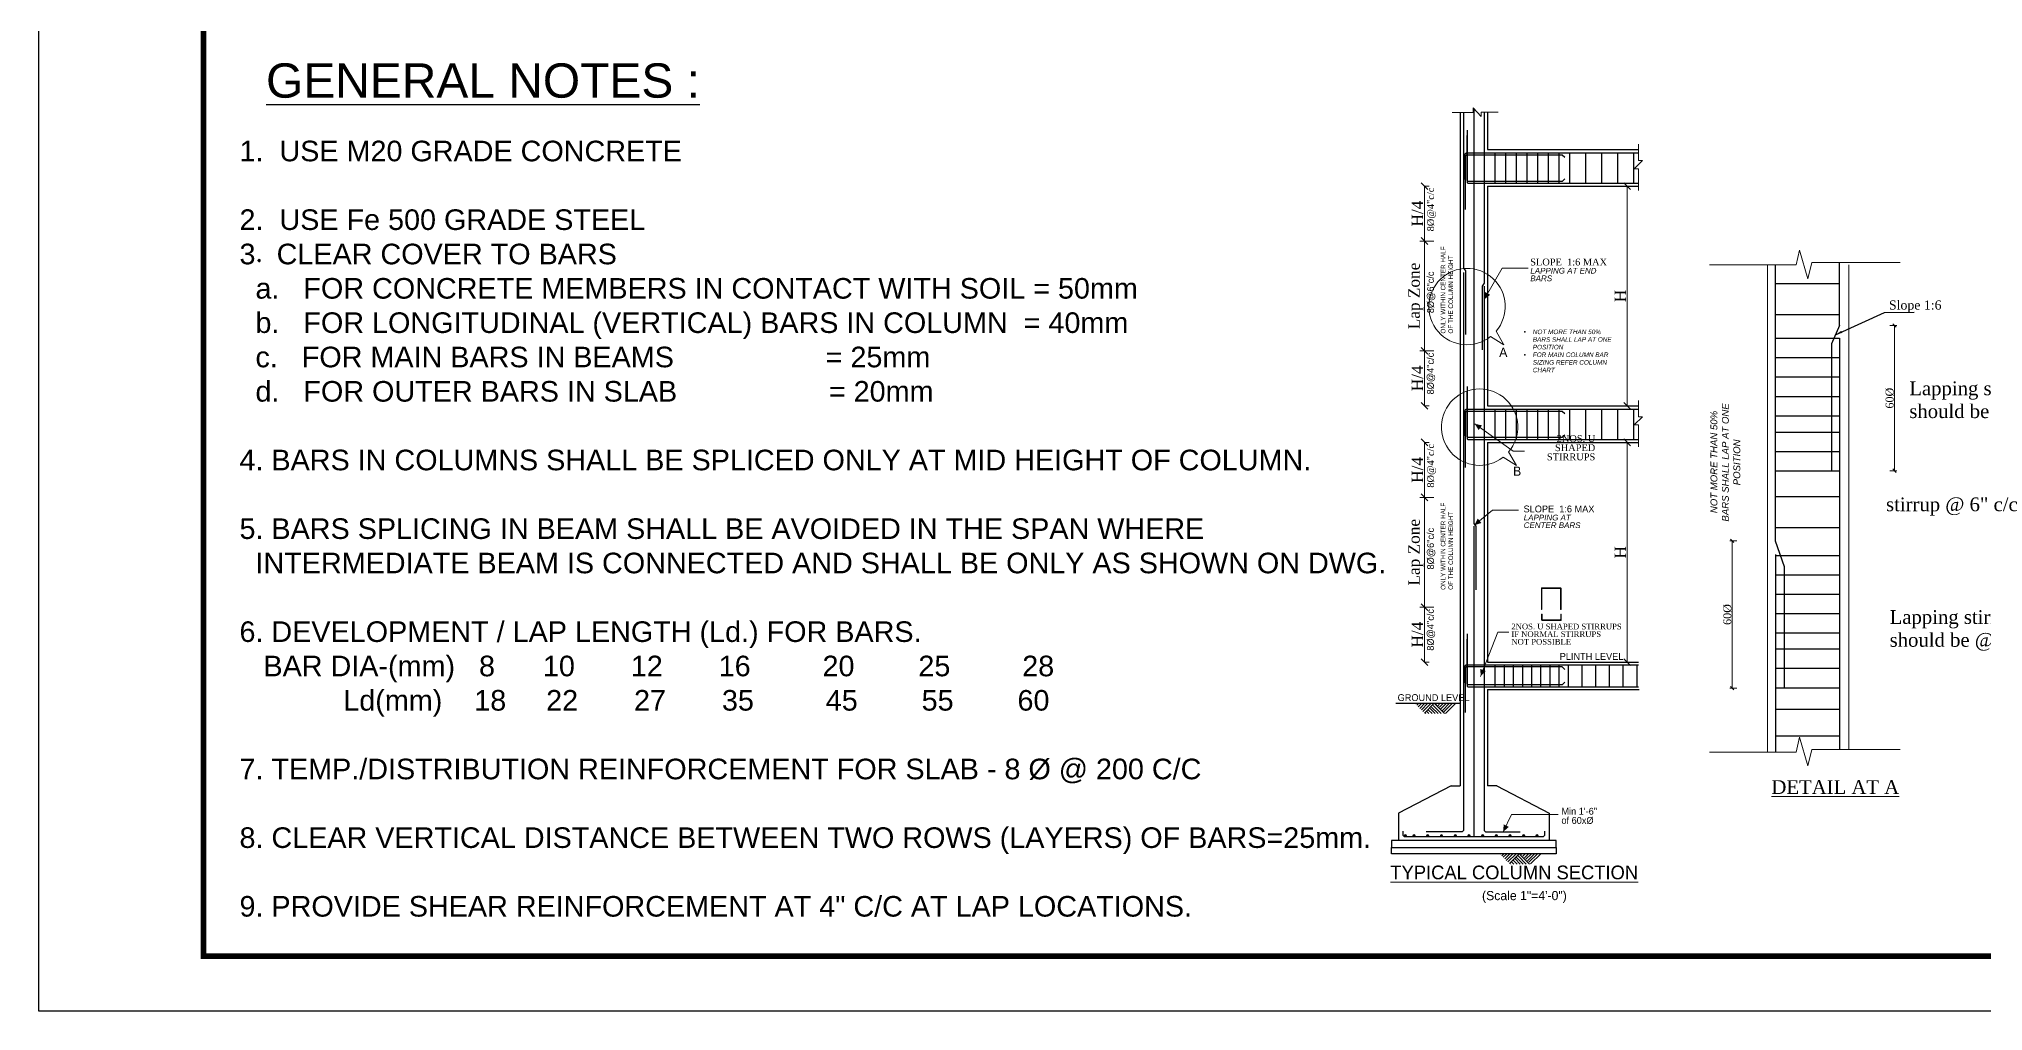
# Model space of a CAD drawing. Header units: inches. Extents: x -4737 to 13205, y 2479 to 13285.
# Drawn here: x 9824 to 11525, y 9074 to 9923 of the extents above; entities that cross this region are included whole.
import ezdxf

# ---------------------------------------------------------------- set-up
doc = ezdxf.new("R2010")
doc.units = ezdxf.units.IN
doc.header["$MEASUREMENT"] = 0
for name, color, linetype, lineweight in [('1', 7, 'Continuous', 13), ('2dimension', 4, 'Continuous', 13), ('hatch', 252, 'Continuous', 0), ('Main Bars', 254, 'Continuous', 30), ('stirrups', 7, 'Continuous', 25), ('Text', 7, 'Continuous', 13), ('TEXTT', 7, 'Continuous', 25), ('WALL', 12, 'Continuous', 30)]:
    doc.layers.add(name, color=color, linetype=linetype, lineweight=lineweight)
for name, color, linetype in [('1WALL', 1, 'Continuous'), ('Column & Beam', 143, 'Continuous'), ('TITLE', 7, 'Continuous')]:
    doc.layers.add(name, color=color, linetype=linetype)
doc.styles.add('Attic', font='ARIALN.TTF')
doc.styles.add('ordinary', font='arial.ttf')
doc.styles.add('samar', font='times.ttf')
doc.styles.get("Standard").update_dxf_attribs({"font": 'arial.ttf'})
doc.styles.add('Text', font='BKANT.TTF', dxfattribs={"height": 8})
doc.dimstyles.new('Attic 1-48', dxfattribs={"dimtxt": 5, "dimasz": 3, "dimexe": 2, "dimexo": 1, "dimgap": 0.5, "dimtad": 1, "dimdec": 0, "dimlfac": 0.5, "dimzin": 3, "dimdsep": 46, "dimlunit": 4, "dimtxsty": 'Attic', "dimblk": 'OBLIQUE', "dimcen": 0.09, "dimclrd": 250, "dimclre": 250, "dimadec": 0, "dimazin": 0, "dimtfac": 1, "dimtdec": 0, "dimtix": 1, "dimtmove": 1, "dimatfit": 2, "dimldrblk": 'Arrow 1', "dimfxl": 4, "dimfxlon": 1, "dimtolj": 1, "dimtzin": 0, "dimlwd": 13, "dimlwe": 13, "dimarcsym": 0})
doc.dimstyles.new('Attic 1-48in96', dxfattribs={"dimtxt": 7, "dimasz": 3, "dimexe": 2, "dimexo": 1, "dimgap": 0.5, "dimtad": 1, "dimdec": 0, "dimlfac": 0.5, "dimzin": 3, "dimdsep": 46, "dimlunit": 4, "dimtxsty": 'samar', "dimblk": 'OBLIQUE', "dimcen": 0.09, "dimclrd": 1, "dimclre": 1, "dimadec": 0, "dimazin": 0, "dimtfac": 1, "dimtdec": 0, "dimtix": 1, "dimtmove": 1, "dimatfit": 2, "dimldrblk": 'Arrow 1', "dimfxl": 4, "dimfxlon": 1, "dimtolj": 1, "dimtzin": 0, "dimlwd": 13, "dimlwe": 13, "dimarcsym": 0})
doc.dimstyles.get("Standard").update_dxf_attribs({"dimtxt": 12, "dimasz": 0.18, "dimexe": 6, "dimexo": 6, "dimgap": 6, "dimtad": 0, "dimtih": 1, "dimtoh": 1, "dimdec": 0, "dimzin": 0, "dimdsep": 46, "dimlunit": 3, "dimtxsty": 'Standard', "dimcen": 0.09, "dimadec": 0, "dimazin": 0, "dimtfac": 1, "dimtdec": 0, "dimtofl": 0, "dimtmove": 0, "dimatfit": 3, "dimfxl": 1, "dimtolj": 1, "dimtzin": 0, "dimarcsym": 0})
pattern_1 = [(45, (6841485.6991, 535974.5904), (-0.67351920908, 0.67351920908), [])]
pattern_2 = [(45, (6841448.5325, 536040.3126), (-0.67351920908, 0.67351920908), [])]

# ---------------------------------------------------------------- blocks, each defined once
blk = doc.blocks.new('_OBLIQUE')
at = {"color": 0, "linetype": 'ByBlock'}
blk.add_line((-0.5, -0.5), (0.5, 0.5), dxfattribs=at)
blk = doc.blocks.new('*D174')
at = {"layer": '1', "color": 250, "lineweight": 13, "ltscale": 0.1, "transparency": 16777216}
for p, q in [((65.06, 96), (59.06, 96)), ((61.06, 0), (61.06, 96)), ((65.06, 0), (59.06, 0))]:
    blk.add_line(p, q, dxfattribs=at)
at = {"layer": 'Defpoints', "color": 0, "ltscale": 0.1, "transparency": 16777216}
for p in [(61.06, 96), (68.07, 96), (68.07, 0)]:
    blk.add_point(p, dxfattribs=at)
at = {"layer": '1', "color": 250, "lineweight": 13, "ltscale": 0.1, "transparency": 16777216, "xscale": 3, "yscale": 3, "zscale": 3}
for p, rotation in [((61.06, 96), 90), ((61.06, 0), 270)]:
    blk.add_blockref('_OBLIQUE', p, dxfattribs=dict(at, rotation=rotation))
at = {"layer": '1', "color": 0, "ltscale": 0.1, "transparency": 16777216, "insert": (58.06, 48), "char_height": 5, "attachment_point": 5, "rotation": 90, "style": 'samar'}
blk.add_mtext('\\A1;H', dxfattribs=at)
blk = doc.blocks.new('Arrow 1')
at = {"layer": 'TEXTT'}
blk.add_hatch(color=256, dxfattribs=at).paths.add_polyline_path([(-1.01, 0.42), (-1.01, -0.42), (-0.01, 0)])
blk = doc.blocks.new('*D175')
at = {"layer": '1', "color": 250, "lineweight": 13, "ltscale": 0.1, "transparency": 16777216}
for p, q in [((-23.56, 72), (-29.56, 72)), ((-27.56, 24), (-27.56, 72)), ((-23.56, 24), (-29.56, 24))]:
    blk.add_line(p, q, dxfattribs=at)
at = {"layer": 'Defpoints', "color": 0, "ltscale": 0.1, "transparency": 16777216}
for p in [(-27.56, 72), (-15.62, 72), (-12, 24)]:
    blk.add_point(p, dxfattribs=at)
at = {"layer": '1', "color": 250, "lineweight": 13, "ltscale": 0.1, "transparency": 16777216, "xscale": 3, "yscale": 3, "zscale": 3}
for p, rotation in [((-27.56, 72), 90), ((-27.56, 24), 270)]:
    blk.add_blockref('_OBLIQUE', p, dxfattribs=dict(at, rotation=rotation))
at = {"layer": '1', "color": 0, "ltscale": 0.1, "transparency": 16777216, "insert": (-31.35, 48), "char_height": 5, "attachment_point": 5, "rotation": 90, "style": 'samar'}
blk.add_mtext('\\A1;Lap Zone', dxfattribs=at)
blk = doc.blocks.new('*D176')
at = {"layer": '1', "color": 250, "lineweight": 13, "ltscale": 0.1, "transparency": 16777216}
for p, q in [((-23.56, 24), (-29.56, 24)), ((-27.56, 0), (-27.56, 24)), ((-27.74, 0), (-25.56, 0))]:
    blk.add_line(p, q, dxfattribs=at)
at = {"layer": 'Defpoints', "color": 0, "ltscale": 0.1, "transparency": 16777216}
for p in [(-27.56, 24), (-12, 24), (-28.74, 0)]:
    blk.add_point(p, dxfattribs=at)
at = {"layer": '1', "color": 250, "lineweight": 13, "ltscale": 0.1, "transparency": 16777216, "xscale": 3, "yscale": 3, "zscale": 3}
for p, rotation in [((-27.56, 24), 90), ((-27.56, 0), 270)]:
    blk.add_blockref('_OBLIQUE', p, dxfattribs=dict(at, rotation=rotation))
at = {"layer": '1', "color": 0, "ltscale": 0.1, "transparency": 16777216, "insert": (-30.67, 12), "char_height": 5, "attachment_point": 5, "rotation": 90, "style": 'samar'}
blk.add_mtext('\\A1;H/4', dxfattribs=at)
blk = doc.blocks.new('*D177')
at = {"layer": '1', "color": 250, "lineweight": 13, "ltscale": 0.1, "transparency": 16777216}
for p, q in [((-27.74, 96), (-25.56, 96)), ((-27.56, 72), (-27.56, 96)), ((-23.56, 72), (-29.56, 72))]:
    blk.add_line(p, q, dxfattribs=at)
at = {"layer": 'Defpoints', "color": 0, "ltscale": 0.1, "transparency": 16777216}
for p in [(-28.74, 96), (-27.56, 96), (-15.62, 72)]:
    blk.add_point(p, dxfattribs=at)
at = {"layer": '1', "color": 250, "lineweight": 13, "ltscale": 0.1, "transparency": 16777216, "xscale": 3, "yscale": 3, "zscale": 3}
for p, rotation in [((-27.56, 96), 90), ((-27.56, 72), 270)]:
    blk.add_blockref('_OBLIQUE', p, dxfattribs=dict(at, rotation=rotation))
at = {"layer": '1', "color": 0, "ltscale": 0.1, "transparency": 16777216, "insert": (-30.67, 84), "char_height": 5, "attachment_point": 5, "rotation": 90, "style": 'samar'}
blk.add_mtext('\\A1;H/4', dxfattribs=at)
blk = doc.blocks.new('*D178')
at = {"layer": '1', "color": 250, "lineweight": 13, "ltscale": 0.1, "transparency": 16777216}
for p, q in [((65.04, -16), (59.06, -16)), ((61.06, -112), (61.06, -16)), ((64.21, -112), (59.06, -112))]:
    blk.add_line(p, q, dxfattribs=at)
at = {"layer": 'Defpoints', "color": 0, "ltscale": 0.1, "transparency": 16777216}
for p in [(61.06, -16), (66.04, -16), (65.21, -112)]:
    blk.add_point(p, dxfattribs=at)
at = {"layer": '1', "color": 250, "lineweight": 13, "ltscale": 0.1, "transparency": 16777216, "xscale": 3, "yscale": 3, "zscale": 3}
for p, rotation in [((61.06, -16), 90), ((61.06, -112), 270)]:
    blk.add_blockref('_OBLIQUE', p, dxfattribs=dict(at, rotation=rotation))
at = {"layer": '1', "color": 0, "ltscale": 0.1, "transparency": 16777216, "insert": (58.06, -64), "char_height": 5, "attachment_point": 5, "rotation": 90, "style": 'samar'}
blk.add_mtext('\\A1;H', dxfattribs=at)
blk = doc.blocks.new('*D179')
at = {"layer": '1', "color": 250, "lineweight": 13, "ltscale": 0.1, "transparency": 16777216}
for p, q in [((-23.56, -40), (-29.56, -40)), ((-27.56, -88), (-27.56, -40)), ((-23.56, -88), (-29.56, -88))]:
    blk.add_line(p, q, dxfattribs=at)
at = {"layer": 'Defpoints', "color": 0, "ltscale": 0.1, "transparency": 16777216}
for p in [(-27.56, -40), (-15.62, -40), (-12, -88)]:
    blk.add_point(p, dxfattribs=at)
at = {"layer": '1', "color": 250, "lineweight": 13, "ltscale": 0.1, "transparency": 16777216, "xscale": 3, "yscale": 3, "zscale": 3}
for p, rotation in [((-27.56, -40), 90), ((-27.56, -88), 270)]:
    blk.add_blockref('_OBLIQUE', p, dxfattribs=dict(at, rotation=rotation))
at = {"layer": '1', "color": 0, "ltscale": 0.1, "transparency": 16777216, "insert": (-31.35, -64), "char_height": 5, "attachment_point": 5, "rotation": 90, "style": 'samar'}
blk.add_mtext('\\A1;Lap Zone', dxfattribs=at)
blk = doc.blocks.new('*D180')
at = {"layer": '1', "color": 250, "lineweight": 13, "ltscale": 0.1, "transparency": 16777216}
for p, q in [((-23.56, -88), (-29.56, -88)), ((-27.56, -112), (-27.56, -88)), ((-27.74, -112), (-25.56, -112))]:
    blk.add_line(p, q, dxfattribs=at)
at = {"layer": 'Defpoints', "color": 0, "ltscale": 0.1, "transparency": 16777216}
for p in [(-27.56, -88), (-12, -88), (-28.74, -112)]:
    blk.add_point(p, dxfattribs=at)
at = {"layer": '1', "color": 250, "lineweight": 13, "ltscale": 0.1, "transparency": 16777216, "xscale": 3, "yscale": 3, "zscale": 3}
for p, rotation in [((-27.56, -88), 90), ((-27.56, -112), 270)]:
    blk.add_blockref('_OBLIQUE', p, dxfattribs=dict(at, rotation=rotation))
at = {"layer": '1', "color": 0, "ltscale": 0.1, "transparency": 16777216, "insert": (-30.67, -100), "char_height": 5, "attachment_point": 5, "rotation": 90, "style": 'samar'}
blk.add_mtext('\\A1;H/4', dxfattribs=at)
blk = doc.blocks.new('*D181')
at = {"layer": '1', "color": 250, "lineweight": 13, "ltscale": 0.1, "transparency": 16777216}
for p, q in [((-27.74, -16), (-25.56, -16)), ((-27.56, -40), (-27.56, -16)), ((-23.56, -40), (-29.56, -40))]:
    blk.add_line(p, q, dxfattribs=at)
at = {"layer": 'Defpoints', "color": 0, "ltscale": 0.1, "transparency": 16777216}
for p in [(-28.74, -16), (-27.56, -16), (-15.62, -40)]:
    blk.add_point(p, dxfattribs=at)
at = {"layer": '1', "color": 250, "lineweight": 13, "ltscale": 0.1, "transparency": 16777216, "xscale": 3, "yscale": 3, "zscale": 3}
for p, rotation in [((-27.56, -16), 90), ((-27.56, -40), 270)]:
    blk.add_blockref('_OBLIQUE', p, dxfattribs=dict(at, rotation=rotation))
at = {"layer": '1', "color": 0, "ltscale": 0.1, "transparency": 16777216, "insert": (-30.67, -28), "char_height": 5, "attachment_point": 5, "rotation": 90, "style": 'samar'}
blk.add_mtext('\\A1;H/4', dxfattribs=at)
blk = doc.blocks.new('ROD')
at = {"layer": 'hatch', "ltscale": 0.1}
h = blk.add_hatch(color=256, dxfattribs=at)
edge = h.paths.add_edge_path()
edge.add_arc((0, 13), 12.7, 0, 360)
at = {"layer": 'Defpoints', "ltscale": 0.1}
for p, q in [((13, 13), (-13, 13)), ((-9, 4), (9, 22)), ((-9, 22), (9, 4)), ((0, 25), (0, 0))]:
    blk.add_line(p, q, dxfattribs=at)
at = {"layer": 'hatch', "ltscale": 0.1}
blk.add_circle((0, 13), 12.7, dxfattribs=at)
blk = doc.blocks.new('*D284')
at = {"layer": 'Defpoints', "color": 0, "ltscale": 2, "transparency": 16777216}
for p in [(11342.8, 9484.7), (11305.1, 9356), (11350.6, 9356)]:
    blk.add_point(p, dxfattribs=at)
at = {"layer": 'stirrups', "color": 1, "lineweight": 13, "ltscale": 2, "transparency": 16777216}
for p, q in [((11309.1, 9484.7), (11303.1, 9484.7)), ((11305.1, 9484.7), (11305.1, 9356)), ((11309.1, 9356), (11303.1, 9356))]:
    blk.add_line(p, q, dxfattribs=at)
at = {"layer": 'stirrups', "color": 1, "lineweight": 13, "ltscale": 2, "transparency": 16777216, "xscale": 3, "yscale": 3, "zscale": 3}
for p, rotation in [((11305.1, 9484.7), 90), ((11305.1, 9356), 270)]:
    blk.add_blockref('_OBLIQUE', p, dxfattribs=dict(at, rotation=rotation))
at = {"layer": 'stirrups', "color": 0, "lineweight": -3, "ltscale": 2, "transparency": 16777216, "insert": (11301, 9420.4), "char_height": 7, "attachment_point": 5, "rotation": 90, "style": 'samar'}
blk.add_mtext('\\A1;60%%C', dxfattribs=at)
blk = doc.blocks.new('*D285')
at = {"layer": 'Defpoints', "color": 0, "ltscale": 2, "transparency": 16777216}
for p in [(11399, 9673), (11392, 9546.1), (11447.2, 9546.1)]:
    blk.add_point(p, dxfattribs=at)
at = {"layer": 'Main Bars', "color": 1, "lineweight": 13, "ltscale": 2, "transparency": 16777216}
for p, q in [((11443.2, 9673), (11449.2, 9673)), ((11447.2, 9673), (11447.2, 9546.1)), ((11443.2, 9546.1), (11449.2, 9546.1))]:
    blk.add_line(p, q, dxfattribs=at)
at = {"layer": 'Main Bars', "color": 1, "lineweight": 13, "ltscale": 2, "transparency": 16777216, "xscale": 3, "yscale": 3, "zscale": 3}
for p, rotation in [((11447.2, 9673), 90), ((11447.2, 9546.1), 270)]:
    blk.add_blockref('_OBLIQUE', p, dxfattribs=dict(at, rotation=rotation))
at = {"layer": 'Main Bars', "color": 0, "lineweight": -3, "ltscale": 2, "transparency": 16777216, "insert": (11443, 9609.5), "char_height": 7, "attachment_point": 5, "rotation": 90, "style": 'samar'}
blk.add_mtext('\\A1;60%%C', dxfattribs=at)
blk = doc.blocks.new('co1')
at = {"layer": '1'}
h = blk.add_hatch(dxfattribs=at)
h.set_pattern_fill('ANSI31', color=256, scale=0.3, style=0)
h.set_pattern_definition(pattern_2)
h.paths.add_polyline_path([(-22.84, -130), (-31.87, -130), (-27.36, -134.52)])
h = blk.add_hatch(dxfattribs=at)
h.set_pattern_fill('ANSI31', color=256, scale=0.3, angle=90, style=0)
h.set_pattern_definition([(135, (6841448.5325, 536040.3126), (-0.67351920908, -0.67351920908), [])])
h.paths.add_polyline_path([(-22.84, -130), (-27.36, -134.52), (-18.32, -134.52)])
h = blk.add_hatch(dxfattribs=at)
h.set_pattern_fill('ANSI31', color=256, scale=0.3, style=0)
h.set_pattern_definition(pattern_2)
h.paths.add_polyline_path([(-13.8, -130), (-22.84, -130), (-18.32, -134.52)])
h = blk.add_hatch(dxfattribs=at)
h.set_pattern_fill('ANSI31', color=256, scale=0.3, style=0)
h.set_pattern_definition(pattern_1)
h.paths.add_polyline_path([(14.33, -195.72), (5.29, -195.72), (9.81, -200.24)])
h = blk.add_hatch(dxfattribs=at)
h.set_pattern_fill('ANSI31', color=256, scale=0.3, angle=90, style=0)
h.set_pattern_definition([(135, (6841485.6991, 535974.5904), (-0.67351920908, -0.67351920908), [])])
h.paths.add_polyline_path([(14.33, -195.72), (9.81, -200.24), (18.85, -200.24)])
h = blk.add_hatch(dxfattribs=at)
h.set_pattern_fill('ANSI31', color=256, scale=0.3, style=0)
h.set_pattern_definition(pattern_1)
h.paths.add_polyline_path([(23.36, -195.72), (14.33, -195.72), (18.85, -200.24)])
for p, q in [((23.55, -88.94), (23.55, -79.83)), ((23.78, -79.6), (31.95, -79.6)), ((23.78, -88.94), (23.78, -80.07)), ((24.02, -79.83), (31.72, -79.83)), ((31.95, -80.07), (31.95, -88.94)), ((32.18, -79.83), (32.18, -88.94)), ((23.59, -91), (23.82, -91)), ((23.59, -91), (23.59, -93.52)), ((23.82, -91), (23.82, -93.28)), ((24.05, -93.52), (31.75, -93.52)), ((31.99, -91), (32.22, -91)), ((31.99, -91), (31.99, -93.28)), ((32.22, -91), (32.22, -93.52)), ((23.82, -93.75), (31.99, -93.75))]:
    blk.add_line(p, q)
for points in [[(4.66, 128.38), (-2.84, 128.38), (-2.84, 126.39), (-6.37, 130.15), (-6.37, 128.16), (-15.42, 128.16)], [(66.04, 94.13), (66.04, 103.62), (64.05, 103.62), (67.8, 107.15), (66.04, 107.15), (66.04, 114.33)], [(66.04, -17.87), (66.04, -8.38), (64.05, -8.38), (67.8, -4.85), (66.04, -4.85), (66.04, 2.33)]]:
    blk.add_lwpolyline(points)
for centre, radius, start, end in [((23.78, -79.83), 0.233, 90, 180), ((24.02, -80.07), 0.233, 90, 180), ((31.72, -80.07), 0.233, 0, 90), ((31.95, -79.83), 0.233, 0, 90), ((23.67, -88.94), 0.117, 180, 0), ((23.82, -93.52), 0.233, 180, 270), ((24.05, -93.28), 0.233, 180, 270), ((31.75, -93.28), 0.233, 270, 0), ((32.07, -88.94), 0.117, 180, 0), ((31.99, -93.52), 0.233, 270, 0)]:
    blk.add_arc(centre, radius, start, end)
at = {"layer": '1', "ltscale": 0.1}
for points in [[(1.32, 30.23), (7.15, 26.64), (3.74, 32.56, 19.828492), (1.32, 30.23)], [(6.78, -22.5), (12.62, -26.09), (9.21, -20.18, 19.828492), (6.78, -22.5)]]:
    blk.add_lwpolyline(points, format="xyb", dxfattribs=at)
at = {"layer": 'Column & Beam', "ltscale": 0.1}
for points in [[(-42, -193), (30, -193), (30, -190), (-42, -190)], [(-42, -193), (30, -193), (30, -195.72), (-42, -195.72)]]:
    blk.add_lwpolyline(points, close=True, dxfattribs=at)
at = {"layer": 'Main Bars'}
for p, q in [((-10.5, 58.28), (-10.5, -124)), ((-1.5, 52.29), (-1.5, -124)), ((-6, -52.61), (-6, -124)), ((-6, -123.71), (-6, -124)), ((-6, -124), (-6, -188.39))]:
    blk.add_line(p, q, dxfattribs=at)
for points in [[(-10.5, 128.16), (-10.5, 60.2), (-9.62, 58.97), (-9.62, 31.18)], [(-6, 129.75), (-6, -51.37), (-5.12, -52.61), (-5.12, -80.39)], [(-1.5, 128.38), (-1.5, 53.53), (-2.37, 52.29), (-2.37, 24.51)], [(-9.73, 98.59), (-9.73, 85.72)], [(-9.73, -13.41), (-9.73, -27.03)]]:
    blk.add_lwpolyline(points, dxfattribs=at)
for points in [[(-8.9, 120.45), (-8.9, 97.75, 0.414214), (-8.4, 97.25), (66.04, 97.25)], [(33.79, 99.2), (32.68, 98.09), (-8.4, 98.09, -0.414214), (-8.9, 98.59), (-8.9, 108), (-8.9, 118.07)], [(-9.73, 98.93), (-9.73, 110, -0.414214), (-9.23, 110.5), (66.04, 110.5)], [(33.79, 108.46), (32.68, 109.58), (-9.23, 109.58, 0.414214), (-9.73, 109.08), (-9.73, 98.59)], [(-8.9, 8.45), (-8.9, -14.25, 0.414214), (-8.4, -14.75), (66.04, -14.75)], [(33.79, -12.8), (32.68, -13.91), (-8.4, -13.91, -0.414214), (-8.9, -13.41), (-8.9, -4), (-8.9, 6.07)], [(-9.73, -13.07), (-9.73, -2, -0.414214), (-9.23, -1.5), (66.04, -1.5)], [(33.79, -3.54), (32.68, -2.42), (-9.23, -2.42, 0.414214), (-9.73, -2.92), (-9.73, -13.41)], [(-8.9, -99.64), (-8.9, -122.33, 0.414214), (-8.4, -122.83), (66.04, -122.83)], [(33.79, -120.8), (32.68, -121.91), (-8.4, -121.91, -0.414214), (-8.9, -121.41), (-8.9, -112), (-8.9, -101.93)], [(-9.73, -121.07), (-9.73, -113.67, -0.414214), (-9.23, -113.17), (66.04, -113.17)], [(33.79, -115.2), (32.68, -114.09), (-9.23, -114.09, 0.414214), (-9.73, -114.59), (-9.73, -124), (-9.73, -134.07)], [(-10.5, -124), (-10.5, -185.18, -0.414214), (-11.5, -186.18), (-26.8, -186.18)], [(-1.5, -124), (-1.5, -185.18, 0.414214), (-0.5, -186.18), (14.3, -186.18)], [(24.93, -185.84), (24.93, -187.39, -0.414214), (23.93, -188.39), (-35.93, -188.39, -0.414214), (-36.93, -187.39), (-36.93, -185.84)]]:
    blk.add_lwpolyline(points, format="xyb", dxfattribs=at)
at = {"layer": 'stirrups', "ltscale": 0.4}
for p, q in [((3.21, 110.5), (3.21, 97.25)), ((3.21, 110.5), (3.21, 97.25)), ((7.87, 110.5), (7.87, 97.25)), ((7.87, 110.5), (7.87, 97.25)), ((12.54, 110.5), (12.54, 97.25)), ((12.54, 110.5), (12.54, 97.25)), ((17.21, 110.5), (17.21, 97.25)), ((17.21, 110.5), (17.21, 97.25)), ((21.87, 110.5), (21.87, 97.25)), ((21.87, 110.5), (21.87, 97.25)), ((26.54, 110.5), (26.54, 97.25)), ((26.54, 110.5), (26.54, 97.25)), ((31.21, 110.5), (31.21, 97.25)), ((31.21, 110.5), (31.21, 97.25)), ((35.87, 110.5), (35.87, 97.25)), ((35.87, 110.5), (35.87, 97.25)), ((42.88, 110.5), (42.88, 97.25)), ((42.88, 110.5), (42.88, 97.25)), ((49.87, 110.5), (49.87, 97.25)), ((49.87, 110.5), (49.87, 97.25)), ((56.87, 110.5), (56.87, 97.25)), ((63.87, 110.5), (63.87, 97.25)), ((3.21, -1.5), (3.21, -14.75)), ((7.87, -1.5), (7.87, -14.75)), ((12.54, -1.5), (12.54, -14.75)), ((17.21, -1.5), (17.21, -14.75)), ((21.87, -1.5), (21.87, -14.75)), ((26.54, -1.5), (26.54, -14.75)), ((31.21, -1.5), (31.21, -14.75)), ((35.87, -1.5), (35.87, -14.75)), ((42.88, -1.5), (42.88, -14.75)), ((49.87, -1.5), (49.87, -14.75)), ((56.87, -1.5), (56.87, -14.75)), ((63.87, -1.5), (63.87, -14.75)), ((3.21, -113.17), (3.21, -122.83)), ((7.21, -113.17), (7.21, -122.83)), ((11.21, -113.17), (11.21, -122.83)), ((15.21, -113.17), (15.21, -122.83)), ((19.21, -113.17), (19.21, -122.83)), ((23.21, -113.17), (23.21, -122.83)), ((27.21, -113.17), (27.21, -122.83)), ((31.21, -113.17), (31.21, -122.83)), ((35.21, -113.17), (35.21, -122.83)), ((41.21, -113.17), (41.21, -122.83)), ((47.21, -113.17), (47.21, -122.83)), ((53.21, -113.17), (53.21, -122.83)), ((59.21, -113.17), (59.21, -122.83)), ((65.21, -113.17), (65.21, -122.83))]:
    blk.add_line(p, q, dxfattribs=at)
at = {"layer": 'WALL'}
for p, q in [((-12, 128.16), (-12, -166)), ((0, 128.38), (0, 112)), ((0, 112), (66.04, 112)), ((0, 96), (0, 0)), ((0, 96), (66.04, 96)), ((0, 0), (52.21, 0)), ((0, 0), (66.04, 0)), ((0, -16), (0, -112)), ((0, -16), (52.21, -16)), ((0, -16), (66.04, -16)), ((0, -16), (66.04, -16)), ((0, -112), (66.04, -112)), ((0, -124), (66.26, -124)), ((0, -124), (0, -166)), ((-40.09, -130), (-12, -130)), ((-15.97, -166), (-39, -178)), ((-15.97, -166), (-12, -166)), ((3.98, -166), (0, -166)), ((3.98, -166), (27, -178)), ((-39, -178), (-39, -190)), ((27, -178), (27, -190))]:
    blk.add_line(p, q, dxfattribs=at)
at = {"layer": '1', "ltscale": 0.1, "xscale": 0.03937007874015748, "yscale": 0.03937007874015748, "zscale": 0.03937007874015748}
for p in [(-36.01, -188.39), (-32.15, -188.39), (-26.15, -188.39), (-20.15, -188.39), (-14.15, -188.39), (-8.15, -188.39), (-2.15, -188.39), (3.85, -188.39), (9.85, -188.39), (15.85, -188.39), (21.64, -188.39)]:
    blk.add_blockref('ROD', p, dxfattribs=at)
at = {"ltscale": 0.4, "attachment_point": 1, "rotation": 90, "style": 'Text'}
for s, insert, char_height, width in [('ONLY WITHIN CENTER HALF\\POF THE COLUMN HEIGHT ', (-20.45, 31.58), 2, 39.5834), ('8%%C@6"c/c', (-26.45, 40.47), 3, 4.6579), ('8%%C@4"c/c', (-26.51, 4.99), 3, 4.6579), ('ONLY WITHIN CENTER HALF\\POF THE COLUMN HEIGHT ', (-20.45, -80.42), 2, 39.5834), ('8%%C@6"c/c', (-26.45, -71.53), 3, 4.6579), ('8%%C@4"c/c', (-26.51, -107.01), 3, 4.6579)]:
    blk.add_mtext(s, dxfattribs=dict(at, insert=insert, char_height=char_height, width=width))
at = {"ltscale": 0.4, "line_spacing_factor": 0.8, "style": 'samar'}
for s, insert, char_height, width, attachment_point in [('{\\fArial|b0|i1|c0|p34;LAPPING AT END BARS}', (18.72, 60.29), 2.5, 29.9102, 1), ('2NOS. U SHAPED STIRRUPS', (47.1, -23.85), 3, 30.1044, 9), ('{\\fArial|b0|i1|c0|p34;LAPPING AT CENTER BARS}', (15.82, -47.6), 2.5, 29.9102, 1), ('2NOS. U SHAPED STIRRUPS \\PIF NORMAL STIRRUPS NOT POSSIBLE', (10.4, -95.2), 2.5, 46.6388, 1)]:
    blk.add_mtext(s, dxfattribs=dict(at, insert=insert, char_height=char_height, width=width, attachment_point=attachment_point))
at = {"ltscale": 0.4}
for s, insert, char_height, width, attachment_point, style in [('SLOPE  1:6 MAX', (18.65, 61.27), 3, 51.6381, 7, 'samar'), ('\\pi-4,l4,t4,6;{\\fSymbol|b0|i1|c2|p18;·^I\\fArial|b0|i1|c0|p34;NOT MORE THAN 50% BARS SHALL LAP AT ONE POSITION\\P\\fSymbol|b0|i1|c2|p18;·^I\\fArial|b0|i1|c0|p34;FOR MAIN COLUMN BAR \\P\\pi0,t6;SIZING REFER COLUMN \\PCHART}', (15.79, 33.32), 2, 40.054, 1, 'samar'), ('SLOPE  1:6 MAX', (15.74, -46.62), 3, 51.6381, 7, 'Text')]:
    blk.add_mtext(s, dxfattribs=dict(at, insert=insert, char_height=char_height, width=width, attachment_point=attachment_point, style=style))
at = {"layer": '1', "ltscale": 0.1, "char_height": 3, "width": 4.6579, "attachment_point": 1, "rotation": 90, "style": 'samar'}
for insert in [(-26.42, 76.23), (-26.42, -35.77)]:
    blk.add_mtext('8%%C@4"c/c', dxfattribs=dict(at, insert=insert))
at = {"layer": 'Text', "ltscale": 1000, "attachment_point": 1, "style": 'Text'}
for s, insert, char_height, width in [('A', (5.09, 25.39), 4, 49.6576), ('B', (11.15, -26.56), 4, 49.6576), ('{\\LTYPICAL COLUMN SECTION}', (-42.51, -200.91), 6, 130.0915), ('(Scale 1"=4\'-0")', (-2.43, -212.03), 4, 55.1007)]:
    blk.add_mtext(s, dxfattribs=dict(at, insert=insert, char_height=char_height, width=width))
at = {"layer": 'Text', "char_height": 3, "width": 32.7431, "attachment_point": 1, "style": 'Text'}
for s, insert in [('PLINTH LEVEL', (31.54, -108.01)), ('GROUND LEVEL', (-39.33, -126.02))]:
    blk.add_mtext(s, dxfattribs=dict(at, insert=insert))
at = {"layer": 'Text', "insert": (32.3, -175.68), "char_height": 3, "width": 55.2463, "attachment_point": 1, "line_spacing_factor": 0.8, "style": 'Text'}
blk.add_mtext('\\A1;Min 1\'-6"\\Pof 60x%%C', dxfattribs=at)
at = {"layer": '1', "ltscale": 0.1}
for base, p1, p2, text, picture, middle in [((-27.56, 96), (-15.62, 72), (-28.74, 96), 'H/4', '*D177', (-30.67, 84)), ((61.06, 96), (68.07, 0), (68.07, 96), 'H', '*D174', (58.06, 48)), ((-27.56, 72), (-12, 24), (-15.62, 72), 'Lap Zone', '*D175', (-31.35, 48)), ((-27.56, 24), (-28.74, 0), (-12, 24), 'H/4', '*D176', (-30.67, 12)), ((-27.56, -16), (-15.62, -40), (-28.74, -16), 'H/4', '*D181', (-30.67, -28)), ((61.06, -16), (65.21, -112), (66.04, -16), 'H', '*D178', (58.06, -64)), ((-27.56, -40), (-12, -88), (-15.62, -40), 'Lap Zone', '*D179', (-31.35, -64)), ((-27.56, -88), (-28.74, -112), (-12, -88), 'H/4', '*D180', (-30.67, -100))]:
    dim = blk.add_linear_dim(base=base, p1=p1, p2=p2, angle=90, text=text, dimstyle='Attic 1-48', override={"dimtxsty": 'samar'}, dxfattribs=at)
    dim.commit()
    dim.dimension.update_dxf_attribs({"geometry": picture, "text_midpoint": middle})
for points in [[(-5.64, -7.83), (11.15, -19.88), (16.08, -19.88)], [(-3.05, -118.28), (4.42, -98.87), (9.35, -98.87)]]:
    blk.add_leader(points, dimstyle='Attic 1-48')
at = {"layer": '1', "ltscale": 0.4}
for points in [[(-1.46, 46.49), (6.44, 60.17), (17.8, 60.17)], [(-5.8, -52.19), (2.1, -45.55), (13.46, -45.55)]]:
    blk.add_leader(points, dimstyle='Attic 1-48', dxfattribs=at)
at = {"layer": '1', "ltscale": 0.1}
blk.add_leader([(6.84, -186.18), (10.54, -178.61), (30.86, -178.61)], dimstyle='Attic 1-48', override={"dimgap": 0, "dimtad": 0}, dxfattribs=at)

msp = doc.modelspace()

# ---------------------------------------------------------------- linework, layer by layer
msp.add_lwpolyline([(9824, 9073.8), (9824, 11318.8), (12998.8, 11318.8), (12998.8, 9073.8)], close=True)
at = {"const_width": 4.8}
msp.add_lwpolyline([(12950.8, 9121.8), (12950.8, 11270.8), (9968, 11270.8), (9968, 9121.8)], close=True, dxfattribs=at)
at = {"layer": '2dimension'}
for p, q in [((11361.2, 9725.9), (11364.1, 9738.8)), ((11364.1, 9738.8), (11371.2, 9713.7)), ((11371.2, 9713.7), (11374.8, 9728)), ((11374.8, 9728), (11452.1, 9728)), ((11285.2, 9725.9), (11361.2, 9725.9)), ((11336.1, 9725.9), (11336.1, 9300.2)), ((11407.2, 9725.9), (11407.2, 9302.3)), ((11361.2, 9300.2), (11364.1, 9313.1)), ((11364.1, 9313.1), (11371.2, 9288)), ((11285.2, 9300.2), (11361.2, 9300.2)), ((11371.2, 9288), (11374.8, 9302.3)), ((11374.8, 9302.3), (11452.1, 9302.3))]:
    msp.add_line(p, q, dxfattribs=at)
at = {"layer": 'Main Bars'}
for p, q in [((11399, 9673), (11399, 9728)), ((11342.8, 9725.9), (11342.8, 9484.7)), ((11399, 9673), (11392, 9656.9)), ((11399, 9661.8), (11399, 9302.3)), ((11392, 9656.9), (11392, 9546.1)), ((11342.8, 9484.7), (11350.6, 9462.3)), ((11343, 9472.8), (11343, 9300.2)), ((11350.6, 9462.3), (11350.6, 9356))]:
    msp.add_line(p, q, dxfattribs=at)
at = {"layer": 'stirrups', "lineweight": -3, "ltscale": 2}
for p, q in [((11342.8, 9709.7), (11398.8, 9709.7)), ((11342.8, 9682.7), (11398.8, 9682.7)), ((11343, 9661.8), (11399, 9661.8)), ((11343, 9644.9), (11399, 9644.9)), ((11343, 9628), (11399, 9628)), ((11343, 9611), (11399, 9611)), ((11343, 9594.1), (11399, 9594.1)), ((11343, 9579.9), (11399, 9579.9)), ((11343, 9563), (11399, 9563)), ((11343, 9546.1), (11399, 9546.1)), ((11343, 9523.4), (11399, 9523.4)), ((11343, 9496.3), (11399, 9496.3)), ((11343, 9472.1), (11399, 9472.1)), ((11343, 9455.2), (11399, 9455.2)), ((11343, 9438.3), (11399, 9438.3)), ((11343, 9421.4), (11399, 9421.4)), ((11343, 9404.5), (11399, 9404.5)), ((11343, 9390.3), (11399, 9390.3)), ((11343, 9373.4), (11399, 9373.4)), ((11343, 9356.4), (11399, 9356.4)), ((11343, 9337.8), (11399, 9337.8)), ((11343, 9314.3), (11399, 9314.3))]:
    msp.add_line(p, q, dxfattribs=at)

# ---------------------------------------------------------------- block references
at = {"layer": '1', "xscale": 2, "yscale": 2, "zscale": 2}
msp.add_blockref('co1', (11091.2, 9602.8), dxfattribs=at)

# ---------------------------------------------------------------- texts
at = {"ltscale": 0.4, "insert": (11286.2, 9498.4), "char_height": 6, "width": 109.858, "attachment_point": 1, "rotation": 90, "style": 'samar'}
msp.add_mtext('\\pi10.57773;{\\fArial|b0|i1|c0|p34;NOT MORE THAN 50% \\P\\pi3.21688;BARS SHALL LAP AT ONE \\P\\pi34.93789;POSITION}', dxfattribs=at)
at = {"layer": '1WALL', "color": 7, "insert": (11465.3, 9689.6), "char_height": 8, "attachment_point": 5, "style": 'samar'}
msp.add_mtext('Slope 1:6', dxfattribs=at)
at = {"layer": 'Text', "attachment_point": 1}
for s, insert, char_height, width, style in [('1.  USE M20 GRADE CONCRETE \\P\\P2.  USE Fe 500 GRADE STEEL \\P3{\\Fromanc|c0;. }CLEAR COVER TO BARS\\P  a.   FOR CONCRETE MEMBERS IN CONTACT WITH SOIL = 50mm\\P  b.   FOR LONGITUDINAL (VERTICAL) BARS IN COLUMN  = 40mm\\P  c.   FOR MAIN BARS IN BEAMS                   = 25mm\\P  d.   FOR OUTER BARS IN SLAB                   = 20mm\\P\\P4. BARS IN COLUMNS SHALL BE SPLICED ONLY AT MID HEIGHT OF COLUMN.\\P\\P5. BARS SPLICING IN BEAM SHALL BE AVOIDED IN THE SPAN WHERE\\P  INTERMEDIATE BEAM IS CONNECTED AND SHALL BE ONLY AS SHOWN ON DWG.\\P\\P6. DEVELOPMENT / LAP LENGTH (Ld.) FOR BARS.\\P   BAR DIA-(mm)   8      10       12       16         20        25         28\\P             Ld(mm)    18     22       27       35         45        55        60\\P                      \\P7. TEMP./DISTRIBUTION REINFORCEMENT FOR SLAB - 8 %%C @ 200 C/C\\P\\P8. CLEAR VERTICAL DISTANCE BETWEEN TWO ROWS (LAYERS) OF BARS=25mm.\\P\\P9. PROVIDE SHEAR REINFORCEMENT AT 4" C/C AT LAP LOCATIONS.', (9999.5, 9834.5), 18, 999.225, 'ordinary'), ('Lapping stirrup \\Pshould be @ 4" c/c', (11460.1, 9624.1), 12, 387.439, 'samar'), (' stirrup @ 6" c/c', (11435.2, 9522.7), 12, 387.439, 'samar'), ('Lapping stirrup \\Pshould be @ 4" c/c', (11442.9, 9424.2), 12, 387.439, 'samar')]:
    msp.add_mtext(s, dxfattribs=dict(at, insert=insert, char_height=char_height, width=width, style=style))
at = {"layer": 'Text', "ltscale": 1000, "insert": (11339.5, 9275.6), "char_height": 12, "width": 198.631, "attachment_point": 1, "style": 'samar'}
msp.add_mtext('{\\LDETAIL AT A}', dxfattribs=at)
at = {"layer": 'TITLE', "insert": (10022.7, 9902.1), "char_height": 30, "width": 628.058, "attachment_point": 1, "style": 'ordinary'}
msp.add_mtext('{\\LGENERAL NOTES :}', dxfattribs=at)

# ---------------------------------------------------------------- dimensions: what is measured, and where the dimension line sits
at = {"layer": 'Main Bars', "lineweight": -3, "ltscale": 2}
dim = msp.add_linear_dim(base=(11447.2, 9546.1), p1=(11399, 9673), p2=(11392, 9546.1), angle=90, text='60%%C', dimstyle='Attic 1-48in96', dxfattribs=at)
dim.commit()
dim.dimension.update_dxf_attribs({"geometry": '*D285', "text_midpoint": (11443, 9609.5)})
at = {"layer": 'stirrups', "lineweight": -3, "ltscale": 2}
dim = msp.add_linear_dim(base=(11305.1, 9356), p1=(11342.8, 9484.7), p2=(11350.6, 9356), angle=90, text='60%%C', dimstyle='Attic 1-48in96', dxfattribs=at)
dim.commit()
dim.dimension.update_dxf_attribs({"geometry": '*D284', "text_midpoint": (11301, 9420.4)})

# ---------------------------------------------------------------- leaders
at = {"layer": '1'}
msp.add_leader([(11395.5, 9664.9), (11438.4, 9684.4), (11464.3, 9684.5)], dimstyle='Standard', override={"dimasz": 6, "dimtad": 0, "dimclrd": 256}, dxfattribs=at)

doc.saveas('drawing.dxf')
